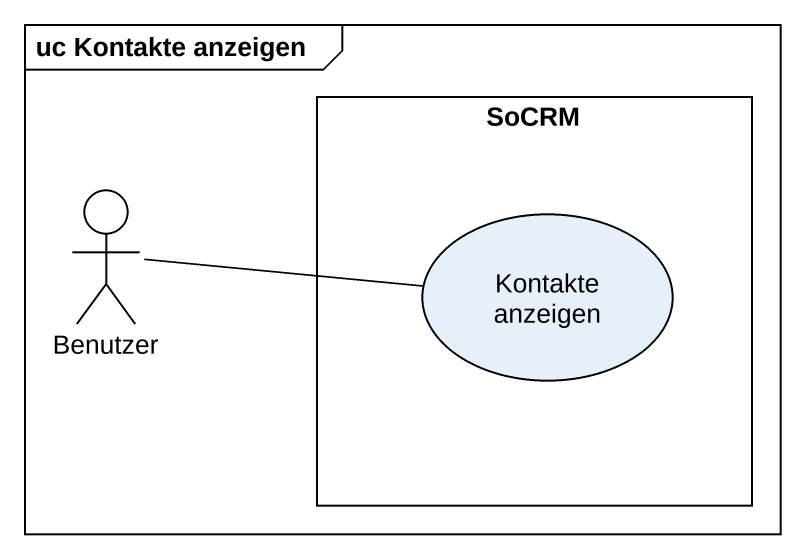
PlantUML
@startuml
mainframe uc Kontakte anzeigen
rectangle SoCRM {
  usecase "Kontakte anzeigen" as Kontakte_anzeigen
}
actor Benutzer
Benutzer -right- Kontakte_anzeigen
@enduml
